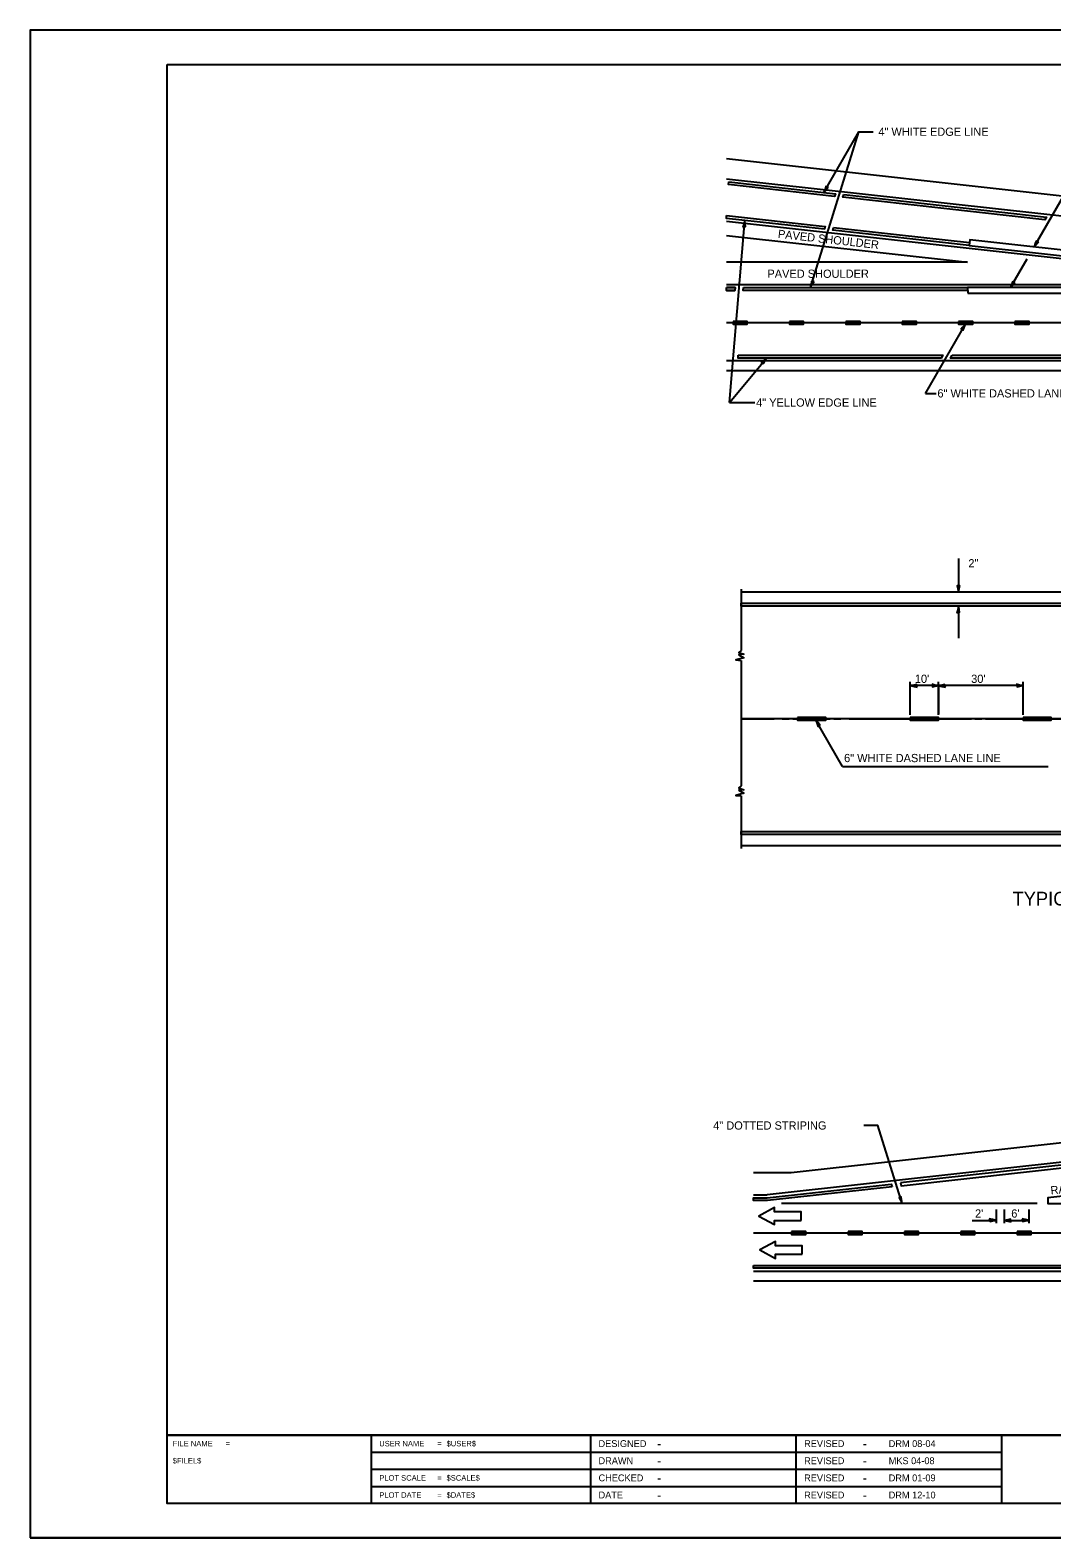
# Model space of a CAD drawing. Extents: x 100000 to 100068, y 100528 to 100550.
# Drawn here: x 100000 to 100014.91, y 100528 to 100550 of the extents above; entities that cross this region are included whole.
import ezdxf

# ---------------------------------------------------------------- set-up
doc = ezdxf.new("R2010")
doc.units = 0
for name, color, linetype in [('Alignment_EX_50 Centerline', 7, 'Continuous'), ('Design_PR_PMK Dotted Line', 7, 'Continuous'), ('Design_PR_PMK Solid Line', 7, 'Continuous'), ('Notes', 7, 'Continuous'), ('Sheets_50 Reference Boundary', 7, 'Continuous'), ('Sheets_General Details', 7, 'Continuous'), ('Sheets_Printer Plotting Border', 7, 'Continuous'), ('Topo_EOP', 7, 'Continuous')]:
    doc.layers.add(name, color=color, linetype=linetype)

msp = doc.modelspace()

# ---------------------------------------------------------------- linework, layer by layer
at = {"layer": 'Alignment_EX_50 Centerline'}
for points in [[(100010.373, 100539.951), (100010.855, 100539.951)], [(100010.921, 100539.951), (100010.922, 100539.951)], [(100010.973, 100539.951), (100011.076, 100539.951)], [(100011.127, 100539.951), (100011.676, 100539.951)], [(100011.728, 100539.951), (100011.831, 100539.951)], [(100011.949, 100539.951), (100012.431, 100539.951)], [(100012.431, 100539.951), (100012.98, 100539.951)], [(100013.186, 100539.951), (100013.735, 100539.951)], [(100013.786, 100539.951), (100013.889, 100539.951)], [(100013.941, 100539.951), (100014.49, 100539.951)], [(100014.49, 100539.951), (100015.039, 100539.951)]]:
    msp.add_lwpolyline(points, dxfattribs=at)
at = {"layer": 'Design_PR_PMK Dotted Line'}
for p, q in [((100024.445, 100545.73), (100010.162, 100545.73)), ((100024.77, 100539.951), (100010.373, 100539.951)), ((100014.694, 100532.88), (100010.962, 100532.88)), ((100024.476, 100532.448), (100010.556, 100532.448))]:
    msp.add_line(p, q, dxfattribs=at)
for points in [[(100010.258, 100545.75), (100010.258, 100545.709), (100010.464, 100545.709), (100010.464, 100545.75)], [(100011.081, 100545.75), (100011.081, 100545.709), (100011.286, 100545.709), (100011.286, 100545.75)], [(100011.903, 100545.75), (100011.903, 100545.709), (100012.109, 100545.709), (100012.109, 100545.75)], [(100012.725, 100545.75), (100012.725, 100545.709), (100012.931, 100545.709), (100012.931, 100545.75)], [(100013.548, 100545.75), (100013.548, 100545.709), (100013.753, 100545.709), (100013.753, 100545.75)], [(100014.37, 100545.75), (100014.37, 100545.709), (100014.576, 100545.709), (100014.576, 100545.75)]]:
    msp.add_lwpolyline(points, close=True, dxfattribs=at)
at = {"layer": 'Design_PR_PMK Solid Line'}
for p, q in [((100010.287, 100546.244), (100010.162, 100546.244)), ((100010.162, 100546.203), (100010.283, 100546.203)), ((100010.373, 100541.637), (100017.721, 100541.637)), ((100010.373, 100538.306), (100023.337, 100538.306))]:
    msp.add_line(p, q, dxfattribs=at)
for points in [[(100010.196, 100547.787), (100011.75, 100547.614), (100011.738, 100547.574), (100010.191, 100547.746)], [(100011.872, 100547.601), (100014.83, 100547.272), (100014.808, 100547.233), (100011.859, 100547.561)], [(100010.162, 100547.294), (100011.601, 100547.134), (100011.589, 100547.094), (100010.162, 100547.253)], [(100011.723, 100547.121), (100012.687, 100547.014), (100013.709, 100546.9), (100013.704, 100546.859), (100011.711, 100547.081)], [(100013.681, 100546.162), (100019.987, 100546.162), (100019.987, 100546.244), (100013.713, 100546.941), (100013.704, 100546.859), (100019.242, 100546.244), (100013.677, 100546.244)], [(100010.162, 100546.244), (100010.287, 100546.244), (100010.283, 100546.203), (100010.162, 100546.203)], [(100010.407, 100546.244), (100013.677, 100546.244), (100013.677, 100546.203), (100012.649, 100546.203), (100010.404, 100546.203)], [(100010.329, 100545.257), (100013.316, 100545.257), (100013.292, 100545.216), (100010.333, 100545.216)], [(100013.454, 100545.257), (100024.507, 100545.257), (100024.507, 100545.216), (100013.431, 100545.216)], [(100010.373, 100541.637), (100024.782, 100541.637), (100024.782, 100541.596), (100010.373, 100541.596)], [(100011.198, 100539.971), (100011.198, 100539.93), (100011.609, 100539.93), (100011.609, 100539.971)], [(100012.843, 100539.971), (100012.843, 100539.93), (100013.255, 100539.93), (100013.255, 100539.971)], [(100014.488, 100539.971), (100014.488, 100539.93), (100014.9, 100539.93), (100014.9, 100539.971)], [(100010.373, 100538.306), (100024.782, 100538.306), (100024.782, 100538.264), (100010.373, 100538.264)], [(100012.698, 100533.178), (100012.71, 100533.138), (100016.237, 100533.53), (100016.238, 100533.571)], [(100012.578, 100533.123), (100010.757, 100532.921), (100010.556, 100532.921), (100010.556, 100532.962), (100010.753, 100532.962), (100012.565, 100533.163)], [(100016.261, 100533.119), (100014.85, 100532.962), (100014.85, 100532.88), (100016.274, 100532.88), (100016.274, 100532.962), (100015.595, 100532.962), (100016.27, 100533.037)], [(100011.111, 100532.469), (100011.111, 100532.427), (100011.317, 100532.427), (100011.317, 100532.469)], [(100011.934, 100532.469), (100011.934, 100532.427), (100012.139, 100532.427), (100012.139, 100532.469)], [(100012.756, 100532.469), (100012.756, 100532.427), (100012.962, 100532.427), (100012.962, 100532.469)], [(100013.579, 100532.469), (100013.579, 100532.427), (100013.784, 100532.427), (100013.784, 100532.469)], [(100014.401, 100532.469), (100014.401, 100532.427), (100014.607, 100532.427), (100014.607, 100532.469)], [(100010.556, 100531.975), (100015.828, 100531.975), (100015.805, 100531.934), (100010.556, 100531.934)]]:
    msp.add_lwpolyline(points, close=True, dxfattribs=at)
at = {"layer": 'Notes'}
for p, q in [((100014.648, 100546.837), (100015.707, 100548.67)), ((100011.582, 100547.633), (100012.093, 100548.518)), ((100010.205, 100544.566), (100010.43, 100547.223)), ((100014.306, 100546.244), (100014.548, 100546.662)), ((100013.063, 100544.7), (100013.646, 100545.709)), ((100010.205, 100544.566), (100010.744, 100545.216)), ((100013.063, 100544.7), (100013.218, 100544.7)), ((100010.205, 100544.566), (100010.574, 100544.566)), ((100013.545, 100542.292), (100013.545, 100541.801)), ((100010.373, 100541.842), (100010.373, 100540.948)), ((100013.545, 100541.596), (100013.545, 100541.128)), ((100010.373, 100540.804), (100010.373, 100538.971)), ((100012.843, 100540.008), (100012.843, 100540.492)), ((100013.255, 100540.008), (100013.255, 100540.492)), ((100014.488, 100540.008), (100014.488, 100540.492)), ((100013.255, 100540.435), (100012.843, 100540.435)), ((100014.488, 100540.435), (100013.255, 100540.435)), ((100013.255, 100540.435), (100013.255, 100540.019)), ((100011.854, 100539.257), (100011.466, 100539.93)), ((100011.854, 100539.257), (100014.854, 100539.257)), ((100010.373, 100538.827), (100010.373, 100538.059)), ((100014.094, 100532.791), (100014.094, 100532.592)), ((100014.214, 100532.791), (100014.214, 100532.592)), ((100014.574, 100532.791), (100014.574, 100532.592)), ((100013.747, 100532.633), (100014.094, 100532.633)), ((100014.214, 100532.633), (100014.574, 100532.633))]:
    msp.add_line(p, q, dxfattribs=at)
for points in [[(100011.388, 100546.244), (100012.093, 100548.518), (100012.299, 100548.518)], [(100010.373, 100540.948), (100010.339, 100540.92), (100010.416, 100540.894), (100010.343, 100540.887), (100010.413, 100540.84), (100010.296, 100540.811), (100010.373, 100540.804)], [(100010.373, 100538.971), (100010.339, 100538.944), (100010.416, 100538.917), (100010.343, 100538.91), (100010.413, 100538.864), (100010.296, 100538.834), (100010.373, 100538.827)], [(100012.722, 100532.88), (100012.37, 100534.017), (100012.164, 100534.017)]]:
    msp.add_lwpolyline(points, dxfattribs=at)
for points in [[(100011.65, 100547.709), (100011.63, 100547.712), (100011.612, 100547.718), (100011.6, 100547.681), (100011.582, 100547.633), (100011.617, 100547.674)], [(100010.401, 100547.125), (100010.421, 100547.132), (100010.439, 100547.133), (100010.435, 100547.173), (100010.43, 100547.223), (100010.416, 100547.171)], [(100014.717, 100546.913), (100014.696, 100546.916), (100014.678, 100546.922), (100014.666, 100546.885), (100014.648, 100546.837), (100014.684, 100546.879)], [(100011.438, 100546.333), (100011.417, 100546.331), (100011.399, 100546.334), (100011.395, 100546.294), (100011.388, 100546.244), (100011.413, 100546.292)], [(100014.374, 100546.32), (100014.353, 100546.323), (100014.336, 100546.329), (100014.323, 100546.292), (100014.306, 100546.244), (100014.341, 100546.285)], [(100013.578, 100545.633), (100013.599, 100545.631), (100013.616, 100545.624), (100013.629, 100545.662), (100013.646, 100545.709), (100013.611, 100545.668)], [(100010.664, 100545.152), (100010.684, 100545.146), (100010.7, 100545.137), (100010.719, 100545.172), (100010.744, 100545.216), (100010.702, 100545.181)], [(100013.566, 100541.901), (100013.547, 100541.893), (100013.528, 100541.89), (100013.536, 100541.851), (100013.545, 100541.801), (100013.555, 100541.855)], [(100013.524, 100541.496), (100013.543, 100541.504), (100013.562, 100541.507), (100013.554, 100541.546), (100013.545, 100541.596), (100013.535, 100541.542)], [(100012.943, 100540.414), (100012.935, 100540.433), (100012.932, 100540.451), (100012.893, 100540.443), (100012.843, 100540.435), (100012.897, 100540.425)], [(100013.155, 100540.456), (100013.163, 100540.436), (100013.166, 100540.418), (100013.205, 100540.426), (100013.255, 100540.435), (100013.201, 100540.444)], [(100013.355, 100540.414), (100013.346, 100540.433), (100013.343, 100540.451), (100013.305, 100540.443), (100013.255, 100540.435), (100013.308, 100540.425)], [(100014.388, 100540.456), (100014.397, 100540.436), (100014.4, 100540.418), (100014.438, 100540.426), (100014.488, 100540.435), (100014.435, 100540.444)], [(100011.498, 100539.833), (100011.511, 100539.85), (100011.525, 100539.862), (100011.499, 100539.891), (100011.466, 100539.93), (100011.484, 100539.879)], [(100012.712, 100532.982), (100012.696, 100532.968), (100012.68, 100532.96), (100012.699, 100532.925), (100012.722, 100532.88), (100012.715, 100532.934)], [(100011.249, 100532.633), (100011.249, 100532.756), (100010.859, 100532.756), (100010.859, 100532.818), (100010.632, 100532.695), (100010.859, 100532.571), (100010.859, 100532.633)], [(100013.994, 100532.654), (100014.002, 100532.635), (100014.006, 100532.616), (100014.044, 100532.624), (100014.094, 100532.633), (100014.041, 100532.643)], [(100014.314, 100532.612), (100014.306, 100532.631), (100014.303, 100532.65), (100014.264, 100532.642), (100014.214, 100532.633), (100014.268, 100532.623)], [(100014.474, 100532.654), (100014.482, 100532.635), (100014.486, 100532.616), (100014.524, 100532.624), (100014.574, 100532.633), (100014.521, 100532.643)], [(100011.266, 100532.14), (100011.266, 100532.263), (100010.875, 100532.263), (100010.875, 100532.325), (100010.649, 100532.201), (100010.875, 100532.078), (100010.875, 100532.14)]]:
    msp.add_lwpolyline(points, close=True, dxfattribs=at)
at = {"layer": 'Sheets_50 Reference Boundary'}
msp.add_lwpolyline([(100002, 100549.5), (100033.5, 100549.5), (100033.5, 100529.5), (100002, 100529.5)], close=True, dxfattribs=at)
at = {"layer": 'Sheets_General Details'}
for p, q in [((100000, 100550), (100000, 100528)), ((100034, 100550), (100000, 100550)), ((100002, 100529.5), (100033.5, 100529.5)), ((100004.974, 100529.5), (100004.974, 100528.5)), ((100008.174, 100529.5), (100008.174, 100528.5)), ((100011.174, 100529.5), (100011.174, 100528.5)), ((100014.174, 100529.5), (100014.174, 100528.5)), ((100004.974, 100529.25), (100014.174, 100529.25)), ((100004.974, 100529), (100014.174, 100529)), ((100004.974, 100528.75), (100014.174, 100528.75)), ((100034, 100528), (100000, 100528))]:
    msp.add_line(p, q, dxfattribs=at)
msp.add_lwpolyline([(100002, 100549.5), (100033.5, 100549.5), (100033.5, 100528.5), (100002, 100528.5)], close=True, dxfattribs=at)
at = {"layer": 'Sheets_Printer Plotting Border'}
msp.add_lwpolyline([(100000, 100528), (100034, 100528), (100034, 100550), (100000, 100550)], close=True, dxfattribs=at)
at = {"layer": 'Topo_EOP'}
for p, q in [((100023.731, 100546.614), (100010.162, 100548.122)), ((100010.162, 100547.832), (100024.085, 100546.285)), ((100010.162, 100547.211), (100018.5, 100546.285)), ((100010.162, 100547.005), (100013.677, 100546.614)), ((100013.677, 100546.614), (100010.162, 100546.614)), ((100018.5, 100546.285), (100010.162, 100546.285)), ((100024.507, 100545.175), (100010.162, 100545.175)), ((100024.507, 100545.031), (100010.162, 100545.031)), ((100011.106, 100533.332), (100024.483, 100534.818)), ((100024.483, 100534.529), (100010.752, 100533.003)), ((100010.556, 100533.332), (100011.106, 100533.332)), ((100010.556, 100533.003), (100010.752, 100533.003)), ((100010.556, 100531.893), (100024.483, 100531.893)), ((100010.556, 100531.749), (100024.483, 100531.749))]:
    msp.add_line(p, q, dxfattribs=at)
for points in [[(100017.633, 100541.801), (100010.373, 100541.801), (100010.373, 100541.801)], [(100023.381, 100538.1), (100010.373, 100538.1)]]:
    msp.add_lwpolyline(points, dxfattribs=at)

# ---------------------------------------------------------------- texts
at = {"layer": 'Notes'}
for s, height, p in [('4" WHITE EDGE LINE', 0.12, (100012.377, 100548.458)), ('PAVED SHOULDER', 0.12, (100010.758, 100546.386)), ('4" YELLOW EDGE LINE', 0.12, (100010.593, 100544.506)), ('6" WHITE DASHED LANE LINE', 0.12, (100013.239, 100544.64)), ('2"', 0.12, (100013.69, 100542.161)), ("10'", 0.12, (100012.909, 100540.475)), ("30'", 0.12, (100013.731, 100540.475)), ('6" WHITE DASHED LANE LINE', 0.12, (100011.877, 100539.319)), ('TYPICAL CENTERLINE & EDGELINE MARKINGS', 0.2, (100014.334, 100537.227)), ("2'", 0.12, (100013.788, 100532.673)), ("6'", 0.12, (100014.316, 100532.673))]:
    msp.add_text(s, height=height, dxfattribs=at).set_placement(p)
for s, rotation, p in [('PAVED SHOULDER', 353.6598, (100010.906, 100546.97)), ('4" DOTTED STRIPING', 360, (100009.967, 100533.957)), ('RAMP WIDTH', 6.3405, (100014.896, 100533.009))]:
    msp.add_text(s, height=0.12, rotation=rotation, dxfattribs=at).set_placement(p)
at = {"layer": 'Sheets_General Details'}
for s, p in [('FILE NAME', (100002.08, 100529.335)), ('=', (100002.852, 100529.335)), ('USER NAME', (100005.094, 100529.335)), ('=', (100005.942, 100529.335)), ('$USER$', (100006.076, 100529.335)), ('$FILEL$', (100002.08, 100529.085)), ('PLOT SCALE', (100005.094, 100528.835)), ('=', (100005.942, 100528.835)), ('$SCALE$', (100006.076, 100528.835)), ('PLOT DATE', (100005.094, 100528.585)), ('=', (100005.942, 100528.585)), ('$DATE$', (100006.076, 100528.585))]:
    msp.add_text(s, height=0.08, rotation=360, dxfattribs=at).set_placement(p)
for s, height, p in [('DESIGNED', 0.1, (100008.294, 100529.325)), ('-', 0.14, (100009.148, 100529.305)), ('REVISED', 0.1, (100011.294, 100529.325)), ('-', 0.14, (100012.148, 100529.305)), ('DRM 08-04', 0.1, (100012.528, 100529.325)), ('DRAWN', 0.1, (100008.294, 100529.075)), ('-', 0.14, (100009.148, 100529.055)), ('REVISED', 0.1, (100011.294, 100529.075)), ('-', 0.14, (100012.148, 100529.055)), ('MKS 04-08', 0.1, (100012.528, 100529.075)), ('CHECKED', 0.1, (100008.294, 100528.825)), ('-', 0.14, (100009.148, 100528.805)), ('REVISED', 0.1, (100011.294, 100528.825)), ('-', 0.14, (100012.148, 100528.805)), ('DRM 01-09', 0.1, (100012.528, 100528.825)), ('DATE', 0.1, (100008.294, 100528.575)), ('-', 0.14, (100009.148, 100528.555)), ('REVISED', 0.1, (100011.294, 100528.575)), ('-', 0.14, (100012.148, 100528.555)), ('DRM 12-10', 0.1, (100012.528, 100528.575))]:
    msp.add_text(s, height=height, dxfattribs=at).set_placement(p)

doc.saveas('drawing.dxf')
